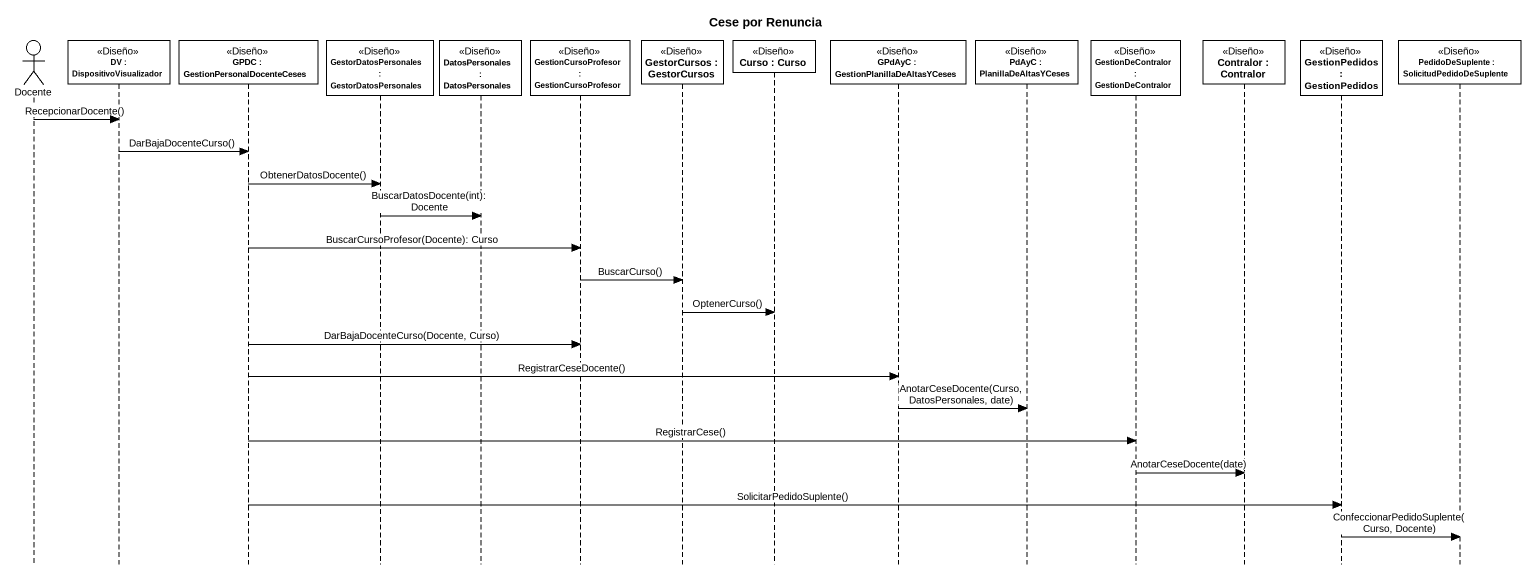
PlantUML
@startuml
title Cese por Renuncia
hide footbox
actor Docente
participant "DV : DispositivoVisualizador" as DV <<Diseño>>
participant "GPDC : GestionPersonalDocenteCeses" as GPDC <<Diseño>>
participant "GestorDatosPersonales : GestorDatosPersonales" as GestorDatosPersonales <<Diseño>>
participant "DatosPersonales : DatosPersonales" as DatosPersonales <<Diseño>>
participant "GestionCursoProfesor : GestionCursoProfesor" as GestionCursoProfesor <<Diseño>>
participant "GestorCursos : GestorCursos" as GestorCursos <<Diseño>>
participant "Curso : Curso" as Curso <<Diseño>>
participant "GPdAyC : GestionPlanillaDeAltasYCeses" as GPdAyC <<Diseño>>
participant "PdAyC : PlanillaDeAltasYCeses" as PdAyC <<Diseño>>
participant "GestionDeContralor : GestionDeContralor" as GestionDeContralor <<Diseño>>
participant "Contralor : Contralor" as Contralor <<Diseño>>
participant "GestionPedidos : GestionPedidos" as GestionPedidos <<Diseño>>
participant "PedidoDeSuplente : SolicitudPedidoDeSuplente" as PedidoDeSuplente <<Diseño>>

Docente -> DV : RecepcionarDocente()
DV -> GPDC : DarBajaDocenteCurso()
GPDC -> GestorDatosPersonales : ObtenerDatosDocente()
GestorDatosPersonales -> DatosPersonales : BuscarDatosDocente(int): Docente
GPDC -> GestionCursoProfesor : BuscarCursoProfesor(Docente): Curso
GestionCursoProfesor -> GestorCursos : BuscarCurso()
GestorCursos -> Curso : OptenerCurso()
GPDC -> GestionCursoProfesor : DarBajaDocenteCurso(Docente, Curso)
GPDC -> GPdAyC : RegistrarCeseDocente()
GPdAyC -> PdAyC : AnotarCeseDocente(Curso, DatosPersonales, date)
GPDC -> GestionDeContralor : RegistrarCese()
GestionDeContralor -> Contralor : AnotarCeseDocente(date)
GPDC -> GestionPedidos : SolicitarPedidoSuplente()
GestionPedidos -> PedidoDeSuplente : ConfeccionarPedidoSuplente(Curso, Docente)
@enduml
